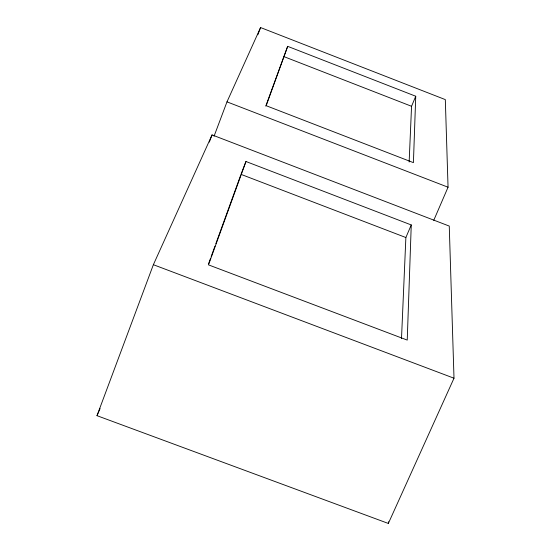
<?xml version="1.0" encoding="UTF-8"?>
<svg xmlns="http://www.w3.org/2000/svg" width="551" height="551" viewBox="0 0 551 551"><rect width="100%" height="100%" fill="white"/><g stroke="black" fill="none" stroke-linecap="round" stroke-linejoin="round"><path stroke-width="0.83" d="M411.253 224.946L407.237 340.091L208.512 264.873L245.96 161.505L411.253 224.946L405.873 237.529L401.507 338.534M415.736 96.239L413.422 162.635L266.174 105.702L287.677 46.339L415.736 96.239L411.556 106.288L409.145 162.015M388.345 523.45L454.003 378.213L449.258 226.075L212.052 134.892L153.371 264.7L96.997 415.674L388.345 523.45L388.427 521.735M208.54 263.846L210.585 258.199M211.171 256.587L214.973 246.111M215.854 243.694L240.711 175.17M265.768 106.109L287.677 46.339M209.339 142.103L212.052 134.892M214.036 136.276L226.984 101.859L260.575 27.55L445.318 99.607L448.053 187.216L433.74 220.359M257.84 34.789L260.575 27.55M245.96 161.505L241.007 174.364L405.873 237.529M96.997 415.674L100.089 408.594M153.371 264.7L454.003 378.213M226.984 101.859L448.053 187.216M283.751 56.553L411.556 106.288"/></g></svg>
